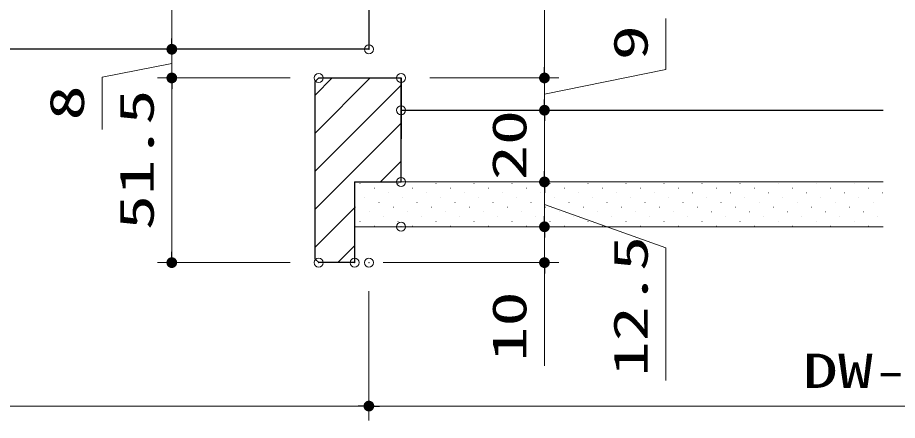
# Model space of a CAD drawing. Units: millimetres, scale not verified. Extents: x -1306 to 1306, y -607 to 607.
# Drawn here: x -882.8 to -637.2, y -416 to -303.7 of the extents above; entities that cross this region are included whole.
import ezdxf
from ezdxf.enums import TextEntityAlignment as Align

# ---------------------------------------------------------------- set-up
doc = ezdxf.new("R2010")
doc.units = ezdxf.units.MM
doc.header["$LTSCALE"] = 5
doc.header["$PDMODE"] = 32
doc.header["$PDSIZE"] = 2.5
for name, color, linetype, lineweight in [('0-1_線(黄)', 2, 'Continuous', 15), ('0-D_線(白)', 7, 'Continuous', 30), ('1-1_寸法線', 3, 'Continuous', 13), ('1-2_ハッチング', 6, 'Continuous', 9), ('1-4_DEFPOINTS', 7, 'Continuous', 5), ('1-5_0', 3, 'Continuous', 25)]:
    doc.layers.add(name, color=color, linetype=linetype, lineweight=lineweight)
doc.styles.add('ＭＳ ゴシック', font='')
doc.styles.get('ＭＳ ゴシック').set_extended_font_data('MS Gothic')

# ---------------------------------------------------------------- blocks, each defined once
blk = doc.blocks.new('_DOT')
at = {"layer": '1-5_0'}
blk.add_line((-2.5, 0), (-5, 0), dxfattribs=at)
for points in [[(0, 0), (-2.5, 0), (-2.48, 0.313)], [(0, 0), (-2.48, -0.313), (-2.5, 0)], [(0, 0), (-2.48, 0.313), (-2.421, 0.622)], [(0, 0), (-2.421, -0.622), (-2.48, -0.313)], [(0, 0), (-2.421, 0.622), (-2.324, 0.92)], [(0, 0), (-2.324, -0.92), (-2.421, -0.622)], [(0, 0), (-2.324, 0.92), (-2.191, 1.204)], [(0, 0), (-2.191, -1.204), (-2.324, -0.92)], [(0, 0), (-2.191, 1.204), (-2.023, 1.469)], [(0, 0), (-2.023, -1.469), (-2.191, -1.204)], [(0, 0), (-2.023, 1.469), (-1.822, 1.711)], [(0, 0), (-1.822, -1.711), (-2.023, -1.469)], [(0, 0), (-1.822, 1.711), (-1.594, 1.926)], [(0, 0), (-1.594, -1.926), (-1.822, -1.711)], [(0, 0), (-1.594, 1.926), (-1.34, 2.111)], [(0, 0), (-1.34, -2.111), (-1.594, -1.926)], [(0, 0), (-1.34, 2.111), (-1.064, 2.262)], [(0, 0), (-1.064, -2.262), (-1.34, -2.111)], [(0, 0), (-1.064, 2.262), (-0.773, 2.378)], [(0, 0), (-0.773, -2.378), (-1.064, -2.262)], [(0, 0), (-0.773, 2.378), (-0.468, 2.456)], [(0, 0), (-0.468, -2.456), (-0.773, -2.378)], [(0, 0), (-0.468, 2.456), (-0.157, 2.495)], [(0, 0), (-0.157, -2.495), (-0.468, -2.456)], [(0, 0), (-0.157, 2.495), (0.157, 2.495)], [(0, 0), (0.157, -2.495), (-0.157, -2.495)], [(0, 0), (0.157, 2.495), (0.468, 2.456)], [(0, 0), (0.468, 2.456), (0.773, 2.378)], [(0, 0), (0.773, 2.378), (1.064, 2.262)], [(0, 0), (1.064, 2.262), (1.34, 2.111)], [(0, 0), (1.34, 2.111), (1.594, 1.926)], [(0, 0), (1.594, 1.926), (1.822, 1.711)], [(0, 0), (1.822, 1.711), (2.023, 1.469)], [(0, 0), (2.023, 1.469), (2.191, 1.204)], [(0, 0), (2.191, 1.204), (2.324, 0.92)], [(0, 0), (2.324, 0.92), (2.421, 0.622)], [(0, 0), (2.421, 0.622), (2.48, 0.313)], [(0, 0), (2.48, 0.313), (2.5, 0)], [(0, 0), (0.468, -2.456), (0.157, -2.495)], [(0, 0), (0.773, -2.378), (0.468, -2.456)], [(0, 0), (1.064, -2.262), (0.773, -2.378)], [(0, 0), (1.34, -2.111), (1.064, -2.262)], [(0, 0), (1.594, -1.926), (1.34, -2.111)], [(0, 0), (1.822, -1.711), (1.594, -1.926)], [(0, 0), (2.023, -1.469), (1.822, -1.711)], [(0, 0), (2.191, -1.204), (2.023, -1.469)], [(0, 0), (2.324, -0.92), (2.191, -1.204)], [(0, 0), (2.421, -0.622), (2.324, -0.92)], [(0, 0), (2.48, -0.313), (2.421, -0.622)], [(0, 0), (2.5, 0), (2.48, -0.313)]]:
    blk.add_solid(points, dxfattribs=at)

msp = doc.modelspace()

# ---------------------------------------------------------------- linework, layer by layer
at = {"layer": '0-1_線(黄)'}
for p, q in [((-775.739, -329.529), (-641.239, -329.529)), ((-775.739, -349.529), (-641.239, -349.529)), ((-788.739, -362.029), (-641.239, -362.029))]:
    msp.add_line(p, q, dxfattribs=at)
at = {"layer": '0-D_線(白)'}
for p, q in [((-784.739, -276.529), (-784.739, -312.529)), ((-784.739, -312.529), (-931.239, -312.529)), ((-799.739, -321.529), (-798.739, -320.529)), ((-799.739, -321.529), (-798.739, -320.529)), ((-799.739, -371.029), (-799.739, -321.529)), ((-799.739, -371.029), (-799.739, -321.529)), ((-798.739, -320.529), (-775.739, -320.529)), ((-798.739, -320.529), (-775.739, -320.529)), ((-775.739, -320.529), (-775.739, -337.529)), ((-775.739, -349.529), (-775.739, -320.529)), ((-775.739, -329.529), (-641.239, -329.529)), ((-788.739, -349.529), (-775.739, -349.529)), ((-788.739, -349.529), (-788.739, -372.029)), ((-788.739, -349.529), (-788.739, -372.029)), ((-798.739, -372.029), (-799.739, -371.029)), ((-798.739, -372.029), (-799.739, -371.029)), ((-788.739, -372.029), (-798.739, -372.029)), ((-788.739, -372.029), (-798.739, -372.029))]:
    msp.add_line(p, q, dxfattribs=at)
at = {"layer": '1-1_寸法線'}
for p, q in [((-735.739, -271.529), (-735.739, -317.529)), ((-839.739, -279.529), (-839.739, -309.529)), ((-839.739, -309.529), (-839.739, -306.529)), ((-792.739, -312.529), (-843.739, -312.529)), ((-792.739, -312.529), (-843.739, -312.529)), ((-839.739, -320.529), (-839.739, -312.529)), ((-839.739, -320.529), (-839.739, -312.529)), ((-735.739, -317.529), (-735.739, -314.529)), ((-806.739, -320.529), (-843.739, -320.529)), ((-806.739, -320.529), (-843.739, -320.529)), ((-767.739, -320.529), (-731.739, -320.529)), ((-767.739, -320.529), (-731.739, -320.529)), ((-735.739, -320.529), (-735.739, -329.529)), ((-735.739, -320.529), (-735.739, -329.529)), ((-839.739, -323.529), (-839.739, -369.029)), ((-839.739, -323.529), (-839.739, -326.529)), ((-735.739, -326.529), (-735.739, -323.529)), ((-767.739, -329.529), (-731.739, -329.529)), ((-767.739, -329.529), (-731.739, -329.529)), ((-735.739, -349.529), (-735.739, -329.529)), ((-735.739, -332.529), (-735.739, -335.529)), ((-735.739, -346.529), (-735.739, -343.529)), ((-767.739, -349.529), (-731.739, -349.529)), ((-767.739, -349.529), (-731.739, -349.529)), ((-735.739, -349.529), (-735.739, -362.029)), ((-735.739, -349.529), (-735.739, -362.029)), ((-735.739, -352.529), (-735.739, -355.529)), ((-735.739, -359.029), (-735.739, -356.029)), ((-767.739, -362.029), (-731.739, -362.029)), ((-767.739, -362.029), (-731.739, -362.029)), ((-735.739, -362.029), (-735.739, -372.029)), ((-735.739, -365.029), (-735.739, -368.029)), ((-806.739, -372.029), (-843.739, -372.029)), ((-780.739, -372.029), (-731.739, -372.029)), ((-735.739, -375.029), (-735.739, -400.791)), ((-784.739, -380.029), (-784.739, -416.029)), ((-784.739, -380.029), (-784.739, -416.029)), ((-1082.739, -412.029), (-787.739, -412.029)), ((-781.739, -412.029), (-501.739, -412.029))]:
    msp.add_line(p, q, dxfattribs=at)
for points in [[(-735.739, -325.029), (-701.889, -318.158), (-701.889, -303.968)], [(-839.739, -316.529), (-859.195, -320.279), (-859.195, -334.945)], [(-735.739, -355.779), (-701.889, -367.86), (-701.889, -404.908)]]:
    msp.add_lwpolyline(points, dxfattribs=at)
at = {"layer": '1-2_ハッチング'}
for p, q in [((-799.739, -325.317), (-794.951, -320.529)), ((-799.739, -335.923), (-784.345, -320.529)), ((-799.739, -346.53), (-775.739, -322.53)), ((-799.739, -357.137), (-775.739, -333.137)), ((-781.525, -349.529), (-775.739, -343.743)), ((-787.233, -349.934), (-787.183, -349.934)), ((-776.627, -349.934), (-776.577, -349.934)), ((-766.02, -349.934), (-765.97, -349.934)), ((-755.414, -349.934), (-755.364, -349.934)), ((-744.807, -349.934), (-744.757, -349.934)), ((-734.2, -349.934), (-734.15, -349.934)), ((-723.594, -349.934), (-723.544, -349.934)), ((-712.987, -349.934), (-712.937, -349.934)), ((-702.381, -349.934), (-702.331, -349.934)), ((-691.774, -349.934), (-691.724, -349.934)), ((-681.167, -349.934), (-681.117, -349.934)), ((-670.561, -349.934), (-670.511, -349.934)), ((-659.954, -349.934), (-659.904, -349.934)), ((-649.348, -349.934), (-649.298, -349.934)), ((-783.256, -351.26), (-783.206, -351.26)), ((-779.278, -352.586), (-779.228, -352.586)), ((-772.649, -351.26), (-772.599, -351.26)), ((-768.672, -352.586), (-768.622, -352.586)), ((-762.043, -351.26), (-761.993, -351.26)), ((-758.065, -352.586), (-758.015, -352.586)), ((-751.436, -351.26), (-751.386, -351.26)), ((-747.459, -352.586), (-747.409, -352.586)), ((-740.829, -351.26), (-740.779, -351.26)), ((-736.852, -352.586), (-736.802, -352.586)), ((-730.223, -351.26), (-730.173, -351.26)), ((-726.245, -352.586), (-726.195, -352.586)), ((-719.616, -351.26), (-719.566, -351.26)), ((-715.639, -352.586), (-715.589, -352.586)), ((-709.01, -351.26), (-708.96, -351.26)), ((-705.032, -352.586), (-704.982, -352.586)), ((-698.403, -351.26), (-698.353, -351.26)), ((-694.426, -352.586), (-694.376, -352.586)), ((-687.796, -351.26), (-687.746, -351.26)), ((-683.819, -352.586), (-683.769, -352.586)), ((-677.19, -351.26), (-677.14, -351.26)), ((-673.212, -352.586), (-673.162, -352.586)), ((-666.583, -351.26), (-666.533, -351.26)), ((-662.606, -352.586), (-662.556, -352.586)), ((-655.977, -351.26), (-655.927, -351.26)), ((-651.999, -352.586), (-651.949, -352.586)), ((-645.37, -351.26), (-645.32, -351.26)), ((-641.393, -352.586), (-641.343, -352.586)), ((-785.908, -353.911), (-785.858, -353.911)), ((-781.93, -355.237), (-781.88, -355.237)), ((-775.301, -353.911), (-775.251, -353.911)), ((-771.323, -355.237), (-771.273, -355.237)), ((-764.694, -353.911), (-764.644, -353.911)), ((-760.717, -355.237), (-760.667, -355.237)), ((-754.088, -353.911), (-754.038, -353.911)), ((-750.11, -355.237), (-750.06, -355.237)), ((-743.481, -353.911), (-743.431, -353.911)), ((-739.504, -355.237), (-739.454, -355.237)), ((-732.875, -353.911), (-732.825, -353.911)), ((-728.897, -355.237), (-728.847, -355.237)), ((-722.268, -353.911), (-722.218, -353.911)), ((-718.29, -355.237), (-718.24, -355.237)), ((-711.661, -353.911), (-711.611, -353.911)), ((-707.684, -355.237), (-707.634, -355.237)), ((-701.055, -353.911), (-701.005, -353.911)), ((-697.077, -355.237), (-697.027, -355.237)), ((-690.448, -353.911), (-690.398, -353.911)), ((-686.471, -355.237), (-686.421, -355.237)), ((-679.842, -353.911), (-679.792, -353.911)), ((-675.864, -355.237), (-675.814, -355.237)), ((-669.235, -353.911), (-669.185, -353.911)), ((-665.257, -355.237), (-665.207, -355.237)), ((-658.628, -353.911), (-658.578, -353.911)), ((-654.651, -355.237), (-654.601, -355.237)), ((-648.022, -353.911), (-647.972, -353.911)), ((-644.044, -355.237), (-643.994, -355.237)), ((-799.739, -367.743), (-788.739, -356.743)), ((-788.559, -356.563), (-788.509, -356.563)), ((-784.582, -357.889), (-784.532, -357.889)), ((-777.953, -356.563), (-777.903, -356.563)), ((-773.975, -357.889), (-773.925, -357.889)), ((-767.346, -356.563), (-767.296, -356.563)), ((-763.369, -357.889), (-763.319, -357.889)), ((-756.739, -356.563), (-756.689, -356.563)), ((-752.762, -357.889), (-752.712, -357.889)), ((-746.133, -356.563), (-746.083, -356.563)), ((-742.155, -357.889), (-742.105, -357.889)), ((-735.526, -356.563), (-735.476, -356.563)), ((-731.549, -357.889), (-731.499, -357.889)), ((-724.92, -356.563), (-724.87, -356.563)), ((-720.942, -357.889), (-720.892, -357.889)), ((-714.313, -356.563), (-714.263, -356.563)), ((-710.335, -357.889), (-710.285, -357.889)), ((-703.706, -356.563), (-703.656, -356.563)), ((-699.729, -357.889), (-699.679, -357.889)), ((-693.1, -356.563), (-693.05, -356.563)), ((-689.122, -357.889), (-689.072, -357.889)), ((-682.493, -356.563), (-682.443, -356.563)), ((-678.516, -357.889), (-678.466, -357.889)), ((-671.887, -356.563), (-671.837, -356.563)), ((-667.909, -357.889), (-667.859, -357.889)), ((-661.28, -356.563), (-661.23, -356.563)), ((-657.302, -357.889), (-657.252, -357.889)), ((-650.673, -356.563), (-650.623, -356.563)), ((-646.696, -357.889), (-646.646, -357.889)), ((-787.233, -360.541), (-787.183, -360.541)), ((-780.604, -359.215), (-780.554, -359.215)), ((-776.627, -360.541), (-776.577, -360.541)), ((-769.998, -359.215), (-769.948, -359.215)), ((-766.02, -360.541), (-765.97, -360.541)), ((-759.391, -359.215), (-759.341, -359.215)), ((-755.414, -360.541), (-755.364, -360.541)), ((-748.784, -359.215), (-748.734, -359.215)), ((-744.807, -360.541), (-744.757, -360.541)), ((-738.178, -359.215), (-738.128, -359.215)), ((-734.2, -360.541), (-734.15, -360.541)), ((-727.571, -359.215), (-727.521, -359.215)), ((-723.594, -360.541), (-723.544, -360.541)), ((-716.965, -359.215), (-716.915, -359.215)), ((-712.987, -360.541), (-712.937, -360.541)), ((-706.358, -359.215), (-706.308, -359.215)), ((-702.381, -360.541), (-702.331, -360.541)), ((-695.751, -359.215), (-695.701, -359.215)), ((-691.774, -360.541), (-691.724, -360.541)), ((-685.145, -359.215), (-685.095, -359.215)), ((-681.167, -360.541), (-681.117, -360.541)), ((-674.538, -359.215), (-674.488, -359.215)), ((-670.561, -360.541), (-670.511, -360.541)), ((-663.932, -359.215), (-663.882, -359.215)), ((-659.954, -360.541), (-659.904, -360.541)), ((-653.325, -359.215), (-653.275, -359.215)), ((-649.348, -360.541), (-649.298, -360.541)), ((-642.718, -359.215), (-642.668, -359.215)), ((-783.256, -361.866), (-783.206, -361.866)), ((-772.649, -361.866), (-772.599, -361.866)), ((-762.043, -361.866), (-761.993, -361.866)), ((-751.436, -361.866), (-751.386, -361.866)), ((-740.829, -361.866), (-740.779, -361.866)), ((-730.223, -361.866), (-730.173, -361.866)), ((-719.616, -361.866), (-719.566, -361.866)), ((-709.01, -361.866), (-708.96, -361.866)), ((-698.403, -361.866), (-698.353, -361.866)), ((-687.796, -361.866), (-687.746, -361.866)), ((-677.19, -361.866), (-677.14, -361.866)), ((-666.583, -361.866), (-666.533, -361.866)), ((-655.977, -361.866), (-655.927, -361.866)), ((-645.37, -361.866), (-645.32, -361.866)), ((-793.418, -372.029), (-788.739, -367.35))]:
    msp.add_line(p, q, dxfattribs=at)
at = {"layer": '1-4_DEFPOINTS'}
for p in [(-839.739, -312.529), (-839.739, -312.529), (-784.739, -312.529), (-798.739, -320.529), (-775.739, -320.529), (-735.739, -320.529), (-775.739, -329.529), (-735.739, -329.529), (-735.739, -329.529), (-775.739, -349.529), (-775.739, -362.029), (-735.739, -362.029), (-839.739, -372.029), (-798.739, -372.029), (-788.739, -372.029), (-784.739, -372.029), (-735.739, -372.029), (-784.739, -412.029)]:
    msp.add_point(p, dxfattribs=at)

# ---------------------------------------------------------------- block references
at = {"layer": '1-1_寸法線', "xscale": 0.6, "yscale": 0.6}
for p, rotation in [((-839.739, -312.529), 270), ((-839.739, -312.529), 270), ((-839.739, -320.529), 90), ((-839.739, -320.529), 90), ((-735.739, -320.529), 270), ((-735.739, -320.529), 270), ((-735.739, -329.529), 270), ((-735.739, -329.529), 90), ((-735.739, -349.529), 270), ((-735.739, -349.529), 90), ((-735.739, -362.029), 270), ((-735.739, -362.029), 90), ((-839.739, -372.029), 270), ((-735.739, -372.029), 90), ((-784.739, -412.029), 180)]:
    msp.add_blockref('_DOT', p, dxfattribs=dict(at, rotation=rotation))
msp.add_blockref('_DOT', (-784.739, -412.029), dxfattribs=at)

# ---------------------------------------------------------------- texts
at = {"layer": '1-1_寸法線', "style": 'ＭＳ ゴシック', "width": 1.5}
for s, p in [('9', (-704.039, -315.587)), ('8', (-861.345, -332.374)), ('51.5', (-841.889, -362.946)), ('20', (-737.889, -349.053)), ('12.5', (-704.039, -403.765)), ('10', (-737.889, -399.648))]:
    msp.add_text(s, height=9.604, rotation=90, dxfattribs=at).set_placement(p, align=Align.BOTTOM_LEFT)
msp.add_text('DW-A', height=9.604, dxfattribs=at).set_placement((-663.644, -409.879), align=Align.BOTTOM_LEFT)

doc.saveas('drawing.dxf')
